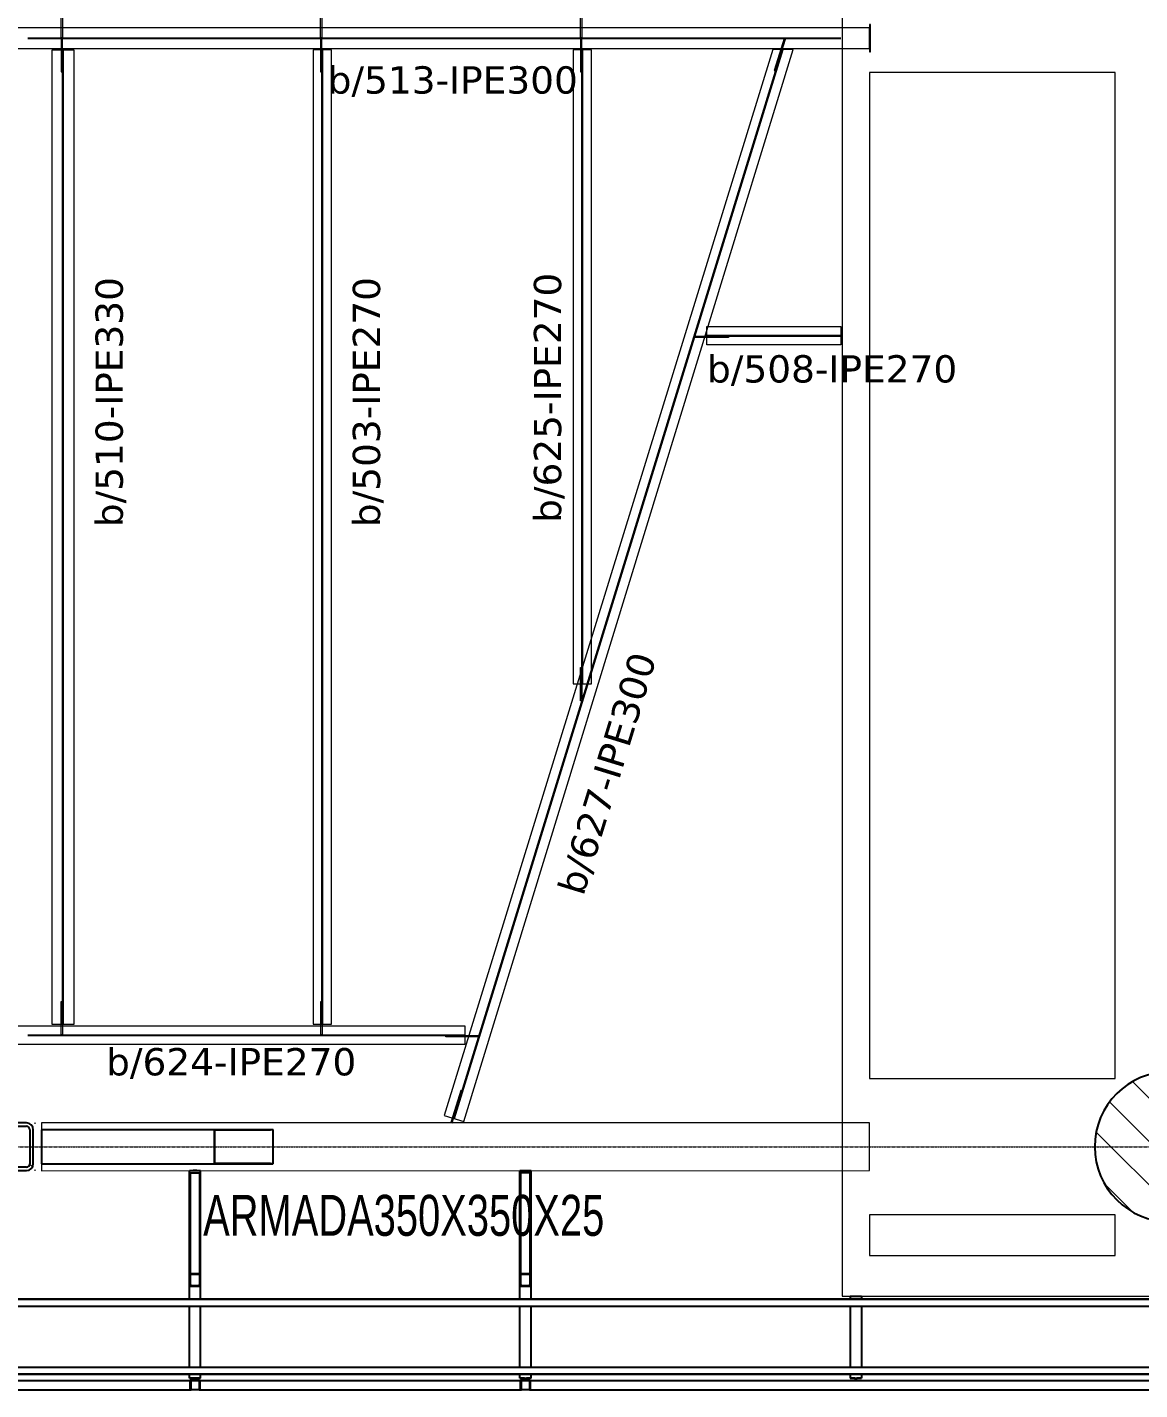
# Model space of a CAD drawing. Header units: millimetres. Extents: x 654 to 77164, y -21218 to 30031.
# Drawn here: x 5203 to 13352, y -1781 to 8203 of the extents above; entities that cross this region are included whole.
import ezdxf

# ---------------------------------------------------------------- set-up
doc = ezdxf.new("R2010")
doc.units = ezdxf.units.MM
doc.linetypes.add('Grid Line', pattern=[3.33375, 1.905, -0.47625, 0.47625, -0.47625])
for name, color, linetype, lineweight in [('0-1', 7, 'Continuous', 5), ('A_ALMA', 255, 'Continuous', 5), ('E_B_PLACA-1', 10, 'Continuous', 25), ('E_B_PLACA-2', 254, 'Continuous', 25), ('E_COLUMNAS', 1, 'Continuous', 18), ('E_COLUMNAS-1', 254, 'Continuous', 25), ('E_COLUMNAS-3', 1, 'Continuous', 35), ('E_COLUMNAS-4', 1, 'Continuous', 25), ('E_EJES-1', 8, 'Grid Line', 9), ('E_TEXTO', 3, 'Continuous', 9), ('E_VIGAS', 5, 'Continuous', 9), ('E_VIGAS-1', 5, 'Continuous', 25), ('E_VIGAS-2', 10, 'Continuous', 25), ('E_VIGAS-3', 5, 'Continuous', 25), ('P-PLATINA', 6, 'Continuous', 15), ('S-COLS-HDLN-1', 52, 'Continuous', 9), ('VIGAS_HCB', 253, 'Continuous', 15)]:
    doc.layers.add(name, color=color, linetype=linetype, lineweight=lineweight)
doc.styles.add('Arial Narrow', font='', dxfattribs={"width": 0.85, "height": 0.3})
doc.styles.add('VERDANA', font='verdana.ttf')
doc.styles.get('Arial Narrow').set_extended_font_data('Arial Narrow')

# ---------------------------------------------------------------- blocks, each defined once
blk = doc.blocks.new('EST_SFM_VIGA-METALICA-SECCION-C - EST_SFM_VIGA-METALICA-UPN100-1527742-_58_00m_N_E_-NIVEL-15 DOC')
at = {"layer": 'E_VIGAS-2'}
for p, q in [((34.0436, 0.0179), (-34.827, 0.0179)), ((-34.827, -0.0321), (34.0436, -0.0321))]:
    blk.add_line(p, q, dxfattribs=at)
blk = doc.blocks.new('EST_SFM_VIGA-METALICA-SECCION-C - EST_SFM_VIGA-METALICA-UPN100-1527772-_58_00m_N_E_-NIVEL-15 DOC')
at = {"layer": 'E_VIGAS-2'}
for p, q in [((34.9419, 0.0321), (-34.9288, 0.0321)), ((-34.9288, -0.0179), (34.9419, -0.0179))]:
    blk.add_line(p, q, dxfattribs=at)
blk = doc.blocks.new('EST_SFM_VIGA-METALICA-SECCION-C - EST_SFM_VIGA-METALICA-UPN160-1579051-_58_00m_N_E_-NIVEL-15 DOC')
at = {"layer": 'E_VIGAS-1'}
for p, q in [((-32.7527, 0.0471), (-35.1068, 0.0471)), ((-32.685, 0.0471), (-32.7513, 0.0471)), ((-30.3327, 0.0471), (-32.6835, 0.0471)), ((-30.265, 0.0471), (-30.3313, 0.0471)), ((30.1073, 0.0471), (-30.2635, 0.0471)), ((-35.1124, -0.0179), (-32.7471, -0.0179)), ((-32.6891, -0.0179), (-30.3271, -0.0179)), ((-30.2691, -0.0179), (30.1129, -0.0179))]:
    blk.add_line(p, q, dxfattribs=at)
blk = doc.blocks.new('EST_SCM_COLUMNA-METALICA-SECCION-CUADRADA - EST_SCM_COLUMNA-TUBULAR-CUADRADA_PTEØ_70x70 e_3mm-V3-_58_00m_N_E_-NIVEL-15 DOC')
at = {"layer": 'E_COLUMNAS-1'}
for p, q in [((-0.035, -0.029), (-0.035, 0.029)), ((-0.032, 0.029), (-0.032, -0.029)), ((-0.029, 0.035), (0.029, 0.035)), ((0.029, 0.032), (-0.029, 0.032)), ((0.032, -0.029), (0.032, 0.029)), ((0.035, 0.029), (0.035, -0.029)), ((-0.029, -0.032), (0.029, -0.032)), ((0.029, -0.035), (-0.029, -0.035))]:
    blk.add_line(p, q, dxfattribs=at)
for centre, radius, start, end in [((-0.029, 0.029), 0.006, 90, 180), ((-0.029, 0.029), 0.006, 90, 170), ((-0.029, 0.029), 0.003, 90, 180), ((-0.029, 0.029), 0.003, 90, 150), ((0.029, 0.029), 0.006, 0, 90), ((0.029, 0.029), 0.006, 10, 90), ((0.029, 0.029), 0.003, 0, 90), ((0.029, 0.029), 0.003, 30, 90), ((-0.029, -0.029), 0.006, 180, 270), ((-0.029, -0.029), 0.003, 180, 270), ((0.029, -0.029), 0.003, 270, 360), ((0.029, -0.029), 0.006, 270, 0)]:
    blk.add_arc(centre, radius, start, end, dxfattribs=at)
blk = doc.blocks.new('EST_SCM_COLUMNA-METALICA-SECCION-CUADRADA - EST_SCM_COLUMNA-TUBULAR-CUADRADA_PTEØ_70x70 e_3mm-V4-_58_00m_N_E_-NIVEL-15 DOC')
at = {"layer": 'E_COLUMNAS-1'}
for p, q in [((-0.035, -0.029), (-0.035, 0.029)), ((-0.032, 0.029), (-0.032, -0.029)), ((-0.029, 0.035), (0.029, 0.035)), ((0.029, 0.032), (-0.029, 0.032)), ((0.032, -0.029), (0.032, 0.029)), ((0.035, 0.029), (0.035, -0.029)), ((-0.029, -0.032), (0.029, -0.032)), ((0.029, -0.035), (-0.029, -0.035))]:
    blk.add_line(p, q, dxfattribs=at)
for centre, radius, start, end in [((-0.029, 0.029), 0.006, 90, 180), ((-0.029, 0.029), 0.006, 90, 170), ((-0.029, 0.029), 0.003, 90, 180), ((-0.029, 0.029), 0.003, 90, 150), ((0.029, 0.029), 0.006, 0, 90), ((0.029, 0.029), 0.006, 10, 90), ((0.029, 0.029), 0.003, 0, 90), ((0.029, 0.029), 0.003, 30, 90), ((-0.029, -0.029), 0.006, 180, 270), ((-0.029, -0.029), 0.003, 180, 270), ((0.029, -0.029), 0.003, 270, 360), ((0.029, -0.029), 0.006, 270, 0)]:
    blk.add_arc(centre, radius, start, end, dxfattribs=at)
blk = doc.blocks.new('DCTIB_CNI_EST_MOD-1A-FAC_0001_rvt-1-_58_00m_N_E_-NIVEL-15 DOC')
at = {"layer": 'E_VIGAS'}
h = blk.add_hatch(dxfattribs=at)
h.set_pattern_fill('FP_2', color=256, style=0, pattern_type=2)
h.set_pattern_definition([(45, (0, 0), (-0.376888, 0.376888), []), (45, (0, 0.571), (-0.376888, 0.376888), [])])
h.paths.add_polyline_path([(-72.8341, 139.6406), (-72.7701, 139.6406), (-72.7701, 139.6426), (-72.8341, 139.6426)])
h.paths.add_polyline_path([(-72.8371, 139.6445), (-72.8356, 139.6445), (-72.8371, 139.7272)])
h.paths.add_polyline_path([(-72.7686, 139.6445), (-72.7671, 139.6445), (-72.7686, 139.7272)])
h.paths.add_polyline_path([(-72.8341, 139.7291), (-72.7701, 139.7291), (-72.7701, 139.7311), (-72.8341, 139.7311)])
at = {"layer": 'E_B_PLACA-1'}
for p, q in [((-74.5974, 139.5448), (-5.7267, 139.5448)), ((-5.1767, 138.9949), (-75.1475, 138.9949))]:
    blk.add_line(p, q, dxfattribs=at)
at = {"layer": 'E_B_PLACA-2'}
for p, q in [((-5.7267, 139.5448), (-74.5974, 139.5448)), ((-75.1475, 138.9949), (-5.1767, 138.9949))]:
    blk.add_line(p, q, dxfattribs=at)
at = {"layer": 'E_COLUMNAS-1'}
for centre, radius, start, end in [((-72.8311, 138.9459), 0.006, 90, 170), ((-72.8311, 138.9459), 0.006, 90, 170), ((-72.8311, 138.9459), 0.003, 90, 150), ((-72.8311, 138.9459), 0.003, 90, 150), ((-72.7731, 138.9459), 0.006, 10, 90), ((-72.7731, 138.9459), 0.006, 10, 90), ((-72.7731, 138.9459), 0.003, 30, 90), ((-72.7731, 138.9459), 0.003, 30, 90), ((-70.4111, 138.9459), 0.006, 90, 170), ((-70.4111, 138.9459), 0.006, 90, 170), ((-70.4111, 138.9459), 0.003, 90, 150), ((-70.4111, 138.9459), 0.003, 90, 150), ((-70.3531, 138.9459), 0.006, 10, 90), ((-70.3531, 138.9459), 0.006, 10, 90), ((-70.3531, 138.9459), 0.003, 30, 90), ((-70.3531, 138.9459), 0.003, 30, 90)]:
    blk.add_arc(centre, radius, start, end, dxfattribs=at)
at = {"layer": 'E_VIGAS-1'}
for p, q in [((-72.8431, 140.4877), (-72.8153, 140.4877)), ((-72.8431, 140.4874), (-72.7611, 140.4874)), ((-72.8431, 139.5448), (-72.8431, 140.4874)), ((-72.8371, 140.4648), (-72.8371, 139.7272)), ((-72.7701, 140.4686), (-72.8341, 140.4686)), ((-72.8046, 140.4877), (-72.8046, 140.4874)), ((-72.7996, 140.4877), (-72.8046, 140.4877)), ((-72.7996, 140.4874), (-72.7996, 140.4877)), ((-72.7889, 140.4877), (-72.7611, 140.4877)), ((-72.7671, 139.7272), (-72.7671, 140.4648)), ((-72.7611, 139.5448), (-72.7611, 140.4874)), ((-70.4231, 140.488), (-70.3411, 140.488)), ((-70.4231, 139.5448), (-70.4231, 140.488)), ((-70.4171, 140.4677), (-70.4171, 139.7272)), ((-70.3501, 140.4716), (-70.4141, 140.4716)), ((-70.3471, 139.7272), (-70.3471, 140.4677)), ((-70.3411, 139.5448), (-70.3411, 140.488)), ((-72.8371, 139.7272), (-72.8371, 139.6445)), ((-72.8356, 139.7305), (-72.8356, 139.7272)), ((-72.8356, 139.6445), (-72.8356, 139.7272)), ((-72.7701, 139.7311), (-72.8341, 139.7311)), ((-72.8341, 139.7291), (-72.7701, 139.7291)), ((-72.7686, 139.7272), (-72.7686, 139.7305)), ((-72.7686, 139.7272), (-72.7686, 139.6445)), ((-72.7671, 139.6445), (-72.7671, 139.7272)), ((-70.4171, 139.7272), (-70.4171, 139.6445)), ((-70.4156, 139.7305), (-70.4156, 139.7272)), ((-70.4156, 139.6445), (-70.4156, 139.7272)), ((-70.3501, 139.7311), (-70.4141, 139.7311)), ((-70.4141, 139.7291), (-70.3501, 139.7291)), ((-70.3486, 139.7272), (-70.3486, 139.7305)), ((-70.3486, 139.7272), (-70.3486, 139.6445)), ((-70.3471, 139.6445), (-70.3471, 139.7272)), ((-72.8356, 139.6525), (-72.8356, 139.6445)), ((-72.7701, 139.6426), (-72.8341, 139.6426)), ((-72.8341, 139.6406), (-72.7701, 139.6406)), ((-72.7686, 139.6445), (-72.7686, 139.6525)), ((-70.4156, 139.6525), (-70.4156, 139.6445)), ((-70.3501, 139.6426), (-70.4141, 139.6426)), ((-70.4141, 139.6406), (-70.3501, 139.6406)), ((-70.3486, 139.6445), (-70.3486, 139.6525)), ((-68.0031, 139.5666), (-67.9211, 139.5666)), ((-68.0031, 139.5666), (-68.0031, 139.5448)), ((-67.9211, 139.5666), (-67.9211, 139.5448)), ((-72.8431, 139.0449), (-72.8431, 139.4948)), ((-72.7611, 139.0449), (-72.7611, 139.4948)), ((-70.4231, 139.0449), (-70.4231, 139.4948)), ((-70.3411, 139.0449), (-70.3411, 139.4948)), ((-68.0031, 139.4948), (-68.0031, 139.0522)), ((-67.9211, 139.4948), (-67.9211, 139.0522)), ((-72.8431, 138.9669), (-72.8431, 138.9949)), ((-72.7611, 138.9669), (-72.8431, 138.9669)), ((-72.8431, 138.9669), (-72.7611, 138.9669)), ((-72.8431, 138.966), (-72.8431, 138.9667)), ((-72.8431, 138.966), (-72.8153, 138.966)), ((-72.8153, 138.966), (-72.8431, 138.966)), ((-72.8046, 138.9611), (-72.8046, 138.9662)), ((-72.7996, 138.9662), (-72.7996, 138.9611)), ((-72.7611, 138.966), (-72.7889, 138.966)), ((-72.7889, 138.966), (-72.7611, 138.966)), ((-72.7611, 138.9669), (-72.7611, 138.9949)), ((-72.7611, 138.9667), (-72.7611, 138.966)), ((-70.4231, 138.9669), (-70.4231, 138.9949)), ((-70.4231, 138.966), (-70.4231, 138.9669)), ((-70.4231, 138.9669), (-70.3411, 138.9669)), ((-70.3953, 138.966), (-70.4231, 138.966)), ((-70.3846, 138.961), (-70.3846, 138.9662)), ((-70.3796, 138.9661), (-70.3796, 138.961)), ((-70.3411, 138.966), (-70.3689, 138.966)), ((-70.3411, 138.9669), (-70.3411, 138.9949)), ((-70.3411, 138.9669), (-70.3411, 138.966)), ((-68.0031, 138.9949), (-68.0031, 138.9669)), ((-68.0031, 138.9669), (-67.9211, 138.9669)), ((-68.0031, 138.966), (-68.0031, 138.9669)), ((-67.9753, 138.966), (-68.0031, 138.966)), ((-67.9646, 138.961), (-67.9646, 138.9662)), ((-67.9596, 138.9661), (-67.9596, 138.961)), ((-67.9211, 138.966), (-67.9489, 138.966)), ((-67.9211, 138.9949), (-67.9211, 138.9669)), ((-67.9211, 138.9669), (-67.9211, 138.966)), ((-72.8046, 138.952), (-72.8046, 138.9611)), ((-72.8046, 138.947), (-72.8046, 138.949)), ((-72.7996, 138.9611), (-72.7996, 138.952)), ((-72.7996, 138.949), (-72.7996, 138.947)), ((-70.3846, 138.952), (-70.3846, 138.961)), ((-70.3846, 138.947), (-70.3846, 138.949)), ((-70.3796, 138.961), (-70.3796, 138.952)), ((-70.3796, 138.949), (-70.3796, 138.947)), ((-67.9646, 138.947), (-67.9646, 138.961)), ((-67.9596, 138.961), (-67.9596, 138.947))]:
    blk.add_line(p, q, dxfattribs=at)
at = {"layer": 'E_VIGAS-1', "flags": 128}
for points in [[(-72.8341, 140.4686), (-72.8348, 140.4685), (-72.8354, 140.4683), (-72.836, 140.4678), (-72.8364, 140.4672), (-72.8368, 140.4664), (-72.837, 140.4656), (-72.8371, 140.4648)], [(-72.7671, 140.4648), (-72.7672, 140.4656), (-72.7674, 140.4664), (-72.7678, 140.4672), (-72.7682, 140.4678), (-72.7688, 140.4683), (-72.7694, 140.4685), (-72.7701, 140.4686)], [(-70.4141, 140.4716), (-70.4148, 140.4715), (-70.4154, 140.4712), (-70.416, 140.4707), (-70.4164, 140.4701), (-70.4168, 140.4694), (-70.417, 140.4686), (-70.4171, 140.4677)], [(-70.3471, 140.4677), (-70.3472, 140.4686), (-70.3474, 140.4694), (-70.3478, 140.4701), (-70.3482, 140.4707), (-70.3488, 140.4712), (-70.3494, 140.4715), (-70.3501, 140.4716)], [(-72.8341, 139.7311), (-72.8348, 139.731), (-72.8354, 139.7307), (-72.836, 139.7302), (-72.8364, 139.7296), (-72.8368, 139.7289), (-72.837, 139.7281), (-72.8371, 139.7272)], [(-72.8356, 139.7272), (-72.8356, 139.7276), (-72.8354, 139.728), (-72.8353, 139.7284), (-72.835, 139.7287), (-72.8347, 139.7289), (-72.8344, 139.7291), (-72.8341, 139.7291)], [(-72.7671, 139.7272), (-72.7672, 139.7281), (-72.7674, 139.7289), (-72.7678, 139.7296), (-72.7682, 139.7302), (-72.7688, 139.7307), (-72.7694, 139.731), (-72.7701, 139.7311)], [(-72.7701, 139.7291), (-72.7698, 139.7291), (-72.7694, 139.7289), (-72.7692, 139.7287), (-72.7689, 139.7284), (-72.7687, 139.728), (-72.7686, 139.7276), (-72.7686, 139.7272)], [(-70.4141, 139.7311), (-70.4148, 139.731), (-70.4154, 139.7307), (-70.416, 139.7302), (-70.4164, 139.7296), (-70.4168, 139.7289), (-70.417, 139.7281), (-70.4171, 139.7272)], [(-70.4156, 139.7272), (-70.4156, 139.7276), (-70.4154, 139.728), (-70.4153, 139.7284), (-70.415, 139.7287), (-70.4147, 139.7289), (-70.4144, 139.7291), (-70.4141, 139.7291)], [(-70.3471, 139.7272), (-70.3472, 139.7281), (-70.3474, 139.7289), (-70.3478, 139.7296), (-70.3482, 139.7302), (-70.3488, 139.7307), (-70.3494, 139.731), (-70.3501, 139.7311)], [(-70.3501, 139.7291), (-70.3498, 139.7291), (-70.3494, 139.7289), (-70.3492, 139.7287), (-70.3489, 139.7284), (-70.3487, 139.728), (-70.3486, 139.7276), (-70.3486, 139.7272)], [(-72.8371, 139.6445), (-72.837, 139.6436), (-72.8368, 139.6428), (-72.8364, 139.6421), (-72.836, 139.6415), (-72.8354, 139.641), (-72.8348, 139.6407), (-72.8341, 139.6406)], [(-72.8341, 139.6426), (-72.8344, 139.6426), (-72.8347, 139.6428), (-72.835, 139.643), (-72.8353, 139.6433), (-72.8354, 139.6437), (-72.8356, 139.6441), (-72.8356, 139.6445)], [(-72.7701, 139.6406), (-72.7694, 139.6407), (-72.7688, 139.641), (-72.7682, 139.6415), (-72.7678, 139.6421), (-72.7674, 139.6428), (-72.7672, 139.6436), (-72.7671, 139.6445)], [(-72.7686, 139.6445), (-72.7686, 139.6441), (-72.7687, 139.6437), (-72.7689, 139.6433), (-72.7692, 139.643), (-72.7694, 139.6428), (-72.7698, 139.6426), (-72.7701, 139.6426)], [(-70.4171, 139.6445), (-70.417, 139.6436), (-70.4168, 139.6428), (-70.4164, 139.6421), (-70.416, 139.6415), (-70.4154, 139.641), (-70.4148, 139.6407), (-70.4141, 139.6406)], [(-70.4141, 139.6426), (-70.4144, 139.6426), (-70.4147, 139.6428), (-70.415, 139.643), (-70.4153, 139.6433), (-70.4154, 139.6437), (-70.4156, 139.6441), (-70.4156, 139.6445)], [(-70.3501, 139.6406), (-70.3494, 139.6407), (-70.3488, 139.641), (-70.3482, 139.6415), (-70.3478, 139.6421), (-70.3474, 139.6428), (-70.3472, 139.6436), (-70.3471, 139.6445)], [(-70.3486, 139.6445), (-70.3486, 139.6441), (-70.3487, 139.6437), (-70.3489, 139.6433), (-70.3492, 139.643), (-70.3494, 139.6428), (-70.3498, 139.6426), (-70.3501, 139.6426)]]:
    blk.add_lwpolyline(points, dxfattribs=at)
at = {"layer": 'E_VIGAS-1'}
for centre, start_param, end_param in [((-72.8153, 140.4877), 0, 1.570796), ((-72.8153, 140.4874), 4.974188, 5.497787), ((-72.8153, 140.4874), 6.021386, 6.283185), ((-72.7889, 140.4877), 1.570796, 3.141593), ((-72.7889, 140.4874), 3.141593, 3.403392), ((-72.7889, 140.4874), 3.926991, 4.45059)]:
    blk.add_ellipse(centre, major_axis=(0.0107, 0), ratio=0.002301, start_param=start_param, end_param=end_param, dxfattribs=at)
for points, knots in [([(-72.8153, 138.966), (-72.8144, 138.966), (-72.8127, 138.9659), (-72.8103, 138.9657), (-72.8082, 138.9652), (-72.8063, 138.9644), (-72.8049, 138.963), (-72.8046, 138.9616), (-72.8046, 138.9609)], [0, 0, 0, 0, 0.142857, 0.285714, 0.428571, 0.571429, 0.785714, 1, 1, 1, 1]), ([(-72.8046, 138.9611), (-72.8046, 138.9621), (-72.805, 138.9634), (-72.8066, 138.9647), (-72.8081, 138.9653), (-72.8096, 138.9656), (-72.8107, 138.9658), (-72.8124, 138.966), (-72.814, 138.966), (-72.8153, 138.966)], [0, 0, 0, 0, 0.285714, 0.428571, 0.571429, 0.678571, 0.732143, 0.785714, 1, 1, 1, 1]), ([(-72.7889, 138.966), (-72.7897, 138.966), (-72.7914, 138.966), (-72.7938, 138.9658), (-72.7959, 138.9653), (-72.7979, 138.9645), (-72.7993, 138.9632), (-72.7996, 138.9618), (-72.7996, 138.9611)], [0, 0, 0, 0, 0.142857, 0.285714, 0.428571, 0.571429, 0.785714, 1, 1, 1, 1]), ([(-72.7996, 138.9609), (-72.7996, 138.9619), (-72.7992, 138.9632), (-72.7976, 138.9645), (-72.7961, 138.9652), (-72.7946, 138.9655), (-72.7935, 138.9657), (-72.7918, 138.9659), (-72.7902, 138.966), (-72.7889, 138.966)], [0, 0, 0, 0, 0.285714, 0.428571, 0.571429, 0.678571, 0.732143, 0.785714, 1, 1, 1, 1]), ([(-70.3953, 138.966), (-70.3944, 138.966), (-70.3927, 138.966), (-70.3903, 138.9657), (-70.3882, 138.9653), (-70.3863, 138.9645), (-70.3849, 138.9631), (-70.3846, 138.9617), (-70.3846, 138.961)], [0, 0, 0, 0, 0.142857, 0.285714, 0.428571, 0.571429, 0.785714, 1, 1, 1, 1]), ([(-70.3846, 138.961), (-70.3846, 138.962), (-70.385, 138.9633), (-70.3866, 138.9646), (-70.3881, 138.9652), (-70.3896, 138.9655), (-70.3907, 138.9657), (-70.3924, 138.9659), (-70.394, 138.966), (-70.3953, 138.966)], [0, 0, 0, 0, 0.285714, 0.428571, 0.571429, 0.678571, 0.732143, 0.785714, 1, 1, 1, 1]), ([(-70.3689, 138.966), (-70.3698, 138.966), (-70.3715, 138.966), (-70.3739, 138.9657), (-70.376, 138.9653), (-70.3779, 138.9645), (-70.3793, 138.9631), (-70.3796, 138.9617), (-70.3796, 138.961)], [0, 0, 0, 0, 0.142857, 0.285714, 0.428571, 0.571429, 0.785714, 1, 1, 1, 1]), ([(-70.3796, 138.961), (-70.3796, 138.962), (-70.3792, 138.9633), (-70.3776, 138.9646), (-70.3761, 138.9652), (-70.3746, 138.9655), (-70.3735, 138.9657), (-70.3718, 138.9659), (-70.3702, 138.966), (-70.3689, 138.966)], [0, 0, 0, 0, 0.285714, 0.428571, 0.571429, 0.678571, 0.732143, 0.785714, 1, 1, 1, 1]), ([(-67.9646, 138.961), (-67.9646, 138.962), (-67.965, 138.9633), (-67.9666, 138.9646), (-67.9681, 138.9652), (-67.9696, 138.9655), (-67.9707, 138.9657), (-67.9724, 138.9659), (-67.974, 138.966), (-67.9753, 138.966)], [0, 0, 0, 0, 0.285714, 0.428571, 0.571429, 0.678571, 0.732143, 0.785714, 1, 1, 1, 1]), ([(-67.9753, 138.966), (-67.9744, 138.966), (-67.9727, 138.966), (-67.9703, 138.9657), (-67.9682, 138.9653), (-67.9663, 138.9645), (-67.9649, 138.9631), (-67.9646, 138.9617), (-67.9646, 138.961)], [0, 0, 0, 0, 0.142857, 0.285714, 0.428571, 0.571429, 0.785714, 1, 1, 1, 1]), ([(-67.9596, 138.961), (-67.9596, 138.962), (-67.9592, 138.9633), (-67.9576, 138.9646), (-67.9561, 138.9652), (-67.9546, 138.9655), (-67.9535, 138.9657), (-67.9518, 138.9659), (-67.9502, 138.966), (-67.9489, 138.966)], [0, 0, 0, 0, 0.285714, 0.428571, 0.571429, 0.678571, 0.732143, 0.785714, 1, 1, 1, 1]), ([(-67.9489, 138.966), (-67.9497, 138.966), (-67.9515, 138.966), (-67.9539, 138.9657), (-67.956, 138.9653), (-67.9579, 138.9645), (-67.9593, 138.9631), (-67.9596, 138.9617), (-67.9596, 138.961)], [0, 0, 0, 0, 0.142857, 0.285714, 0.428571, 0.571429, 0.785714, 1, 1, 1, 1])]:
    blk.add_open_spline(points, degree=3, knots=knots, dxfattribs=at)
at = {"layer": 'E_VIGAS-2'}
for p, q in [((-68.0031, 139.0515), (-68.0031, 139.0449)), ((-67.9211, 139.0521), (-67.9211, 139.0449))]:
    blk.add_line(p, q, dxfattribs=at)
at = {"layer": 'E_COLUMNAS-1'}
for name, p in [('EST_SCM_COLUMNA-METALICA-SECCION-CUADRADA - EST_SCM_COLUMNA-TUBULAR-CUADRADA_PTEØ_70x70 e_3mm-V3-_58_00m_N_E_-NIVEL-15 DOC', (-72.8021, 138.9169)), ('EST_SCM_COLUMNA-METALICA-SECCION-CUADRADA - EST_SCM_COLUMNA-TUBULAR-CUADRADA_PTEØ_70x70 e_3mm-V4-_58_00m_N_E_-NIVEL-15 DOC', (-70.3821, 138.9169))]:
    blk.add_blockref(name, p, dxfattribs=at)
at = {"layer": 'E_VIGAS-1'}
for name, p in [('EST_SFM_VIGA-METALICA-SECCION-C - EST_SFM_VIGA-METALICA-UPN100-1527742-_58_00m_N_E_-NIVEL-15 DOC', (-39.7704, 139.5269)), ('EST_SFM_VIGA-METALICA-SECCION-C - EST_SFM_VIGA-METALICA-UPN100-1527772-_58_00m_N_E_-NIVEL-15 DOC', (-40.1687, 139.0128)), ('EST_SFM_VIGA-METALICA-SECCION-C - EST_SFM_VIGA-METALICA-UPN160-1579051-_58_00m_N_E_-NIVEL-15 DOC', (-40.084, 138.8998))]:
    blk.add_blockref(name, p, dxfattribs=at)
blk = doc.blocks.new('EST_SCM_COLUMNA-SECCION-CIRCULAR - EST_SCM_COLUMNA-CONCRETO-CIRCULAR_Ø_110cm-1246218-_58_00m_N_E_-NIVEL-15 DOC')
at = {"layer": 'E_COLUMNAS'}
h = blk.add_hatch(dxfattribs=at)
h.set_pattern_fill('FP_6', color=256, style=0, pattern_type=2)
h.set_pattern_definition([(135, (65.662, -140.662), (-0.15909903, -0.15909903), [])])
h.paths.add_polyline_path([(0.0411, -0.5485), (0.1224, -0.5362), (0.2009, -0.512), (0.275, -0.4763), (0.3429, -0.43), (0.4032, -0.3741), (0.4544, -0.3098), (0.4955, -0.2386), (0.5256, -0.1621), (0.5439, -0.082), (0.55, 0), (0.5439, 0.082), (0.5256, 0.1621), (0.4918, 0.2451), (0.4544, 0.3098), (0.4032, 0.3741), (0.3429, 0.43), (0.275, 0.4763), (0.2009, 0.512), (0.1224, 0.5362), (0.0411, 0.5485), (-0.0411, 0.5485), (-0.1224, 0.5362), (-0.2009, 0.512), (-0.275, 0.4763), (-0.3429, 0.43), (-0.4032, 0.3741), (-0.4544, 0.3098), (-0.4955, 0.2386), (-0.5256, 0.1621), (-0.5439, 0.082), (-0.55, 0), (-0.5439, -0.082), (-0.5256, -0.1621), (-0.4955, -0.2386), (-0.4544, -0.3098), (-0.4032, -0.3741), (-0.3429, -0.43), (-0.275, -0.4763), (-0.2009, -0.512), (-0.1224, -0.5362), (-0.0411, -0.5485)])
at = {"layer": 'E_COLUMNAS-4'}
for start, end in [(360, 180), (180, 360)]:
    blk.add_arc((0, 0), 0.55, start, end, dxfattribs=at)
blk = doc.blocks.new('EST_SCM_COLUMNA-METALICA-SECCION-CUADRADA - EST_SCM_COLUMNA-TUBULAR-CUADRADA_ARMADA_350X350X25-V17-_58_00m_N_E_-NIVEL-15 DOC')
at = {"layer": 'S-COLS-HDLN-1'}
h = blk.add_hatch(dxfattribs=at)
h.set_pattern_fill('FP_14', color=256, style=0, pattern_type=2)
h.set_pattern_definition([(135, (74.162, -140.662), (-0.15909903, -0.15909903), [])])
h.paths.add_polyline_path([(-0.125, -0.175), (0.125, -0.175), (0.1441, -0.1712), (0.1604, -0.1604), (0.1712, -0.1441), (0.175, -0.125), (0.175, 0.125), (0.1712, 0.1441), (0.1604, 0.1604), (0.1441, 0.1712), (0.125, 0.175), (-0.125, 0.175), (-0.1441, 0.1712), (-0.1604, 0.1604), (-0.1712, 0.1441), (-0.175, 0.125), (-0.175, -0.125), (-0.1712, -0.1441), (-0.1604, -0.1604), (-0.1441, -0.1712)])
h.paths.add_polyline_path([(-0.07, -0.15), (-0.125, -0.15), (-0.1375, -0.1467), (-0.1467, -0.1375), (-0.15, -0.125), (-0.15, 0.125), (-0.1467, 0.1375), (-0.1375, 0.1467), (-0.125, 0.15), (0.125, 0.15), (0.1375, 0.1467), (0.1467, 0.1375), (0.15, 0.125), (0.15, -0.125), (0.1463, -0.1378), (0.1375, -0.1467), (0.125, -0.15)])
at = {"layer": 'E_COLUMNAS-4'}
for p, q in [((-0.175, 0.125), (-0.175, -0.125)), ((-0.15, -0.125), (-0.15, 0.125)), ((0.125, 0.175), (-0.125, 0.175)), ((-0.125, 0.15), (0.125, 0.15)), ((0.15, 0.125), (0.15, -0.125)), ((0.175, -0.125), (0.175, 0.125)), ((0.125, -0.15), (-0.125, -0.15)), ((-0.125, -0.175), (0.125, -0.175))]:
    blk.add_line(p, q, dxfattribs=at)
for centre, radius, start, end in [((-0.125, 0.125), 0.05, 90, 180), ((-0.125, 0.125), 0.025, 90, 180), ((0.125, 0.125), 0.05, 360, 90), ((0.125, 0.125), 0.025, 0, 90), ((-0.125, -0.125), 0.05, 180, 270), ((-0.125, -0.125), 0.025, 180, 270), ((0.125, -0.125), 0.025, 270, 0), ((0.125, -0.125), 0.05, 270, 360)]:
    blk.add_arc(centre, radius, start, end, dxfattribs=at)

msp = doc.modelspace()

# ---------------------------------------------------------------- hatches: boundary and pattern name
at = {"layer": 'E_VIGAS'}
h = msp.add_hatch(dxfattribs=at)
h.set_pattern_fill('FP_2', color=256, scale=1000, style=0, pattern_type=2)
h.set_pattern_definition([(45, (79234.2, -140662.4), (-376.888, 376.888), []), (45, (79234.2, -140091.4), (-376.888, 376.888), [])])
h.paths.add_polyline_path([(6997.5, -125), (6997.5, -123), (6579.7, -123), (6579.7, -125), (6984.4, -125)])
h.paths.add_polyline_path([(7000.9, -121), (7004.4, -121), (7004.4, 121), (7000.9, 121), (7000.9, 107.6)])
h.paths.add_polyline_path([(6572.8, -121), (6576.3, -121), (6576.3, 121), (6572.8, 121), (6572.8, 107.6)])
h.paths.add_polyline_path([(6984.4, 123), (6997.5, 123), (6997.5, 125), (6579.7, 125), (6579.7, 123), (6701.3, 123)])

# ---------------------------------------------------------------- linework, layer by layer
at = {"layer": 'A_ALMA'}
for p, q in [((5208.1, 8126.1), (11163.1, 8126.1)), ((5208.1, 8119), (11163.1, 8119)), ((5460.9, 895.2), (5460.9, 8037.6)), ((5468.4, 895.2), (5468.4, 8037.6)), ((7361.4, 898), (7361.4, 8037.6)), ((7368, 898), (7368, 8037.6)), ((8325.9, 208), (10732.2, 8038.3)), ((8332.7, 205.9), (10739.7, 8038.3)), ((9266.4, 3275.8), (9266.4, 8037.5)), ((9273, 3390.7), (9273, 8037.5)), ((10181.6, 5945.7), (11163.1, 5945.7)), ((10181.6, 5939.1), (11163.1, 5939.1)), ((5208.1, 820.9), (8408.7, 820.9)), ((5208.1, 814.3), (8408.7, 814.3))]:
    msp.add_line(p, q, dxfattribs=at)
at = {"layer": 'E_EJES-1'}
msp.add_line((1554, 0), (76264.1, 0), dxfattribs=at)
at = {"layer": 'E_VIGAS', "color": 30, "true_color": 0xf26722}
for points in [[(11173.1, 26595.9), (11173.1, -1095.9), (66973.3, -1095.8), (66973.3, 26595.9)], [(13173.1, 500), (13173.1, 7870.2), (11373.1, 7870.2), (11373.1, 500)], [(13173.1, -795.9), (13173.1, -500), (11373.1, -500), (11373.1, -795.9)]]:
    msp.add_lwpolyline(points, close=True, dxfattribs=at)
at = {"layer": 'E_VIGAS-3'}
for p, q in [((5259.8, 170), (5259.8, 175)), ((5306.4, 121), (5306.4, -121)), ((6579.7, 125), (5313.3, 125)), ((6572.8, 121), (6572.8, -121)), ((6579, 123), (6573.8, 123)), ((6576.3, -121), (6576.3, 121)), ((6997.5, 125), (6579.7, 125)), ((6579.7, 123), (6984.4, 123)), ((6997.5, 123), (6984.4, 123)), ((7000.9, 121), (7000.9, -121)), ((7004.4, -121), (7004.4, 121)), ((5259.8, -175), (5259.8, -170)), ((5313.3, -125), (6579.7, -125)), ((6573.8, -123), (6579, -123)), ((6984.4, -123), (6579.7, -123)), ((6579.7, -125), (6997.5, -125)), ((6984.4, -123), (6997.5, -123))]:
    msp.add_line(p, q, dxfattribs=at)
at = {"layer": 'E_VIGAS-3', "flags": 128}
for points in [[(5313.3, 125), (5312, 124.9), (5310.7, 124.7), (5309.5, 124.3), (5308.4, 123.8), (5307.6, 123.2), (5306.9, 122.5), (5306.5, 121.8), (5306.4, 121)], [(6579, 125), (6578.4, 124.9), (6577.1, 124.7), (6575.9, 124.3), (6574.8, 123.8), (6574, 123.2), (6573.3, 122.5), (6572.9, 121.8), (6572.8, 121)], [(6576.3, 121), (6576.3, 121.4), (6576.5, 121.8), (6576.8, 122.1), (6577.3, 122.4), (6577.8, 122.7), (6578.4, 122.8), (6579, 123), (6579.7, 123)], [(7004.4, 121), (7004.2, 121.8), (7003.9, 122.5), (7003.2, 123.2), (7002.4, 123.8), (7001.3, 124.3), (7000.1, 124.7), (6998.8, 124.9), (6997.5, 125)], [(6997.5, 123), (6998.1, 123), (6998.8, 122.8), (6999.4, 122.7), (6999.9, 122.4), (7000.3, 122.1), (7000.7, 121.8), (7000.9, 121.4), (7000.9, 121)], [(5306.4, -121), (5306.5, -121.8), (5306.9, -122.5), (5307.6, -123.2), (5308.4, -123.8), (5309.5, -124.3), (5310.7, -124.7), (5312, -124.9), (5313.3, -125)], [(6572.8, -121), (6572.9, -121.8), (6573.3, -122.5), (6574, -123.2), (6574.8, -123.8), (6575.9, -124.3), (6577.1, -124.7), (6578.4, -124.9), (6579, -125)], [(6579.7, -123), (6579, -123), (6578.4, -122.8), (6577.8, -122.7), (6577.3, -122.4), (6576.8, -122.1), (6576.5, -121.8), (6576.3, -121.4), (6576.3, -121)], [(6997.5, -125), (6998.8, -124.9), (7000.1, -124.7), (7001.3, -124.3), (7002.4, -123.8), (7003.2, -123.2), (7003.9, -122.5), (7004.2, -121.8), (7004.4, -121)], [(7000.9, -121), (7000.9, -121.4), (7000.7, -121.8), (7000.3, -122.1), (6999.9, -122.4), (6999.4, -122.7), (6998.8, -122.8), (6998.1, -123), (6997.5, -123)]]:
    msp.add_lwpolyline(points, dxfattribs=at)
at = {"layer": 'P-PLATINA'}
for points in [[(5450.9, 8370.1), (5460.9, 8370.1), (5460.9, 8126.1), (5450.9, 8126.1)], [(7351.4, 8370.1), (7361.4, 8370.1), (7361.4, 8126.1), (7351.4, 8126.1)], [(9256.5, 8370.1), (9266.5, 8370.1), (9266.5, 8126.1), (9256.5, 8126.1)], [(5450.9, 7875), (5460.9, 7875), (5460.9, 8119), (5450.9, 8119)], [(7351.4, 7875), (7361.4, 7875), (7361.4, 8119), (7351.4, 8119)], [(9256.4, 7875), (9266.4, 7875), (9266.4, 8119), (9256.4, 8119)], [(10675, 7886), (10684.5, 7883), (10756.2, 8116.3), (10746.6, 8119.2)], [(10339.5, 5939.1), (10339.5, 5929.1), (10095.5, 5929.1), (10095.5, 5939.1)], [(9256.4, 3512.3), (9266.4, 3512.3), (9266.4, 3268.3), (9256.4, 3268.3)], [(5450.9, 1065), (5460.9, 1065), (5460.9, 821), (5450.9, 821)], [(7353.9, 1065), (7363.9, 1065), (7363.9, 821), (7353.9, 821)], [(8513.2, 814.3), (8513.2, 804.3), (8269.2, 804.3), (8269.2, 814.3)], [(8306.4, 178.3), (8316, 175.4), (8387.7, 408.6), (8378.1, 411.6)]]:
    msp.add_lwpolyline(points, close=True, dxfattribs=at)
at = {"layer": 'VIGAS_HCB'}
for points in [[(4998.1, 8047.6), (11373.1, 8047.6), (11373.1, 8197.6), (4998.1, 8197.6)], [(5544.7, 895.2), (5384.7, 895.2), (5384.7, 8037.6), (5544.7, 8037.6)], [(7297.2, 898), (7432.2, 898), (7432.2, 8037.6), (7297.2, 8037.6)], [(9202.2, 3390.7), (9337.2, 3390.7), (9337.2, 8037.5), (9202.2, 8037.5)], [(10181.6, 6009.9), (11163.1, 6009.9), (11163.1, 5874.9), (10181.6, 5874.9)], [(4998.1, 885.1), (8408.7, 885.1), (8408.7, 750.1), (4998.1, 750.1)], [(5308.1, -175.4), (11373.1, -175), (11373.1, 175), (5308.1, 174.6)]]:
    msp.add_lwpolyline(points, close=True, dxfattribs=at)
at = {"layer": 'VIGAS_HCB', "color": 8}
msp.add_lwpolyline([(11373.1, 8222.6), (11373.1, 8022.6), (11379.1, 8022.6), (11379.1, 8222.6)], close=True, dxfattribs=at)
at = {"layer": 'VIGAS_HCB'}
msp.add_lwpolyline([(8401, 184.9), (10814.4, 8038.3), (10664.4, 8038.3), (8257.6, 229), (8401, 184.9)], dxfattribs=at)

# ---------------------------------------------------------------- block references
at = {"layer": '0-1', "xscale": 1000, "yscale": 1000, "zscale": 1000}
msp.add_blockref('DCTIB_CNI_EST_MOD-1A-FAC_0001_rvt-1-_58_00m_N_E_-NIVEL-15 DOC', (79234.2, -140662.4), dxfattribs=at)
at = {"layer": 'E_COLUMNAS-3', "xscale": 1000, "yscale": 1000, "zscale": 1000}
for name, p in [('EST_SCM_COLUMNA-SECCION-CIRCULAR - EST_SCM_COLUMNA-CONCRETO-CIRCULAR_Ø_110cm-1246218-_58_00m_N_E_-NIVEL-15 DOC', (13572.1, 0)), ('EST_SCM_COLUMNA-METALICA-SECCION-CUADRADA - EST_SCM_COLUMNA-TUBULAR-CUADRADA_ARMADA_350X350X25-V17-_58_00m_N_E_-NIVEL-15 DOC', (5072.1, 0))]:
    msp.add_blockref(name, p, dxfattribs=at)

# ---------------------------------------------------------------- texts
at = {"layer": 'E_TEXTO', "attachment_point": 1}
for s, insert, char_height, width, style in [('b/513-IPE300', (7403.6, 7916.5), 200, 2013.707, 'VERDANA'), ('b/508-IPE270', (10182.5, 5799.7), 200, 1206.139, 'VERDANA'), ('b/624-IPE270', (5780.7, 723), 200, 1996.178, 'VERDANA'), ('ARMADA350X350X25', (6491.5, -352.5), 300, 3669.524, 'Arial Narrow')]:
    msp.add_mtext(s, dxfattribs=dict(at, insert=insert, char_height=char_height, width=width, style=style))
at = {"layer": 'E_TEXTO', "char_height": 200, "width": 1206.139, "attachment_point": 1, "style": 'VERDANA'}
for s, insert, rotation in [('b/510-IPE330', (5703, 4539.7), 90), ('b/503-IPE270', (7587.6, 4539.7), 90), ('b/625-IPE270', (8913.9, 4571.2), 90), ('b/627-IPE300', (9084.7, 1889.5), 72.91725)]:
    msp.add_mtext(s, dxfattribs=dict(at, insert=insert, rotation=rotation))

doc.saveas('drawing.dxf')
